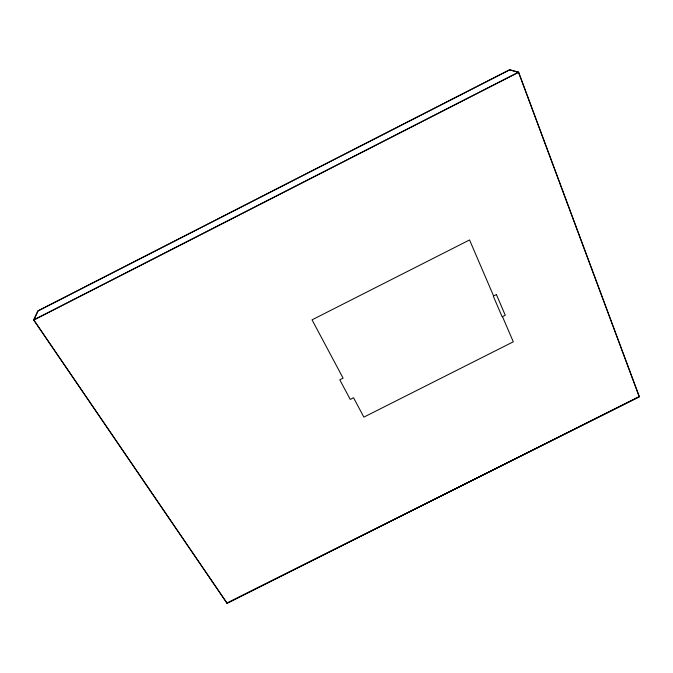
<?xml version="1.0" encoding="UTF-8"?>
<svg xmlns="http://www.w3.org/2000/svg" width="673" height="673" viewBox="0 0 673 673"><rect width="100%" height="100%" fill="white"/><g stroke="black" fill="none" stroke-linecap="round" stroke-linejoin="round"><path stroke-width="1.01" d="M33.65 319.953L518.605 72.146L639.35 396.7L227.02 603.286L33.65 319.953L37.865 310.901L509.688 69.714L518.656 72.272M34.264 319.095L38.058 310.951L509.612 69.899L518.53 72.339L639.215 396.658L227.07 603.151L33.768 319.894M33.843 320.003L518.53 72.339M227.07 603.151L639.35 396.7M493.603 295.969L469.544 239.95L312.045 319.843L343.095 378.133L339.772 379.808L350.254 399.417L353.552 397.751L363.866 417.125L513.297 341.808L502.47 316.621M496.405 294.547L493.267 296.137L502.142 316.79L505.246 315.216L496.405 294.547"/></g></svg>
